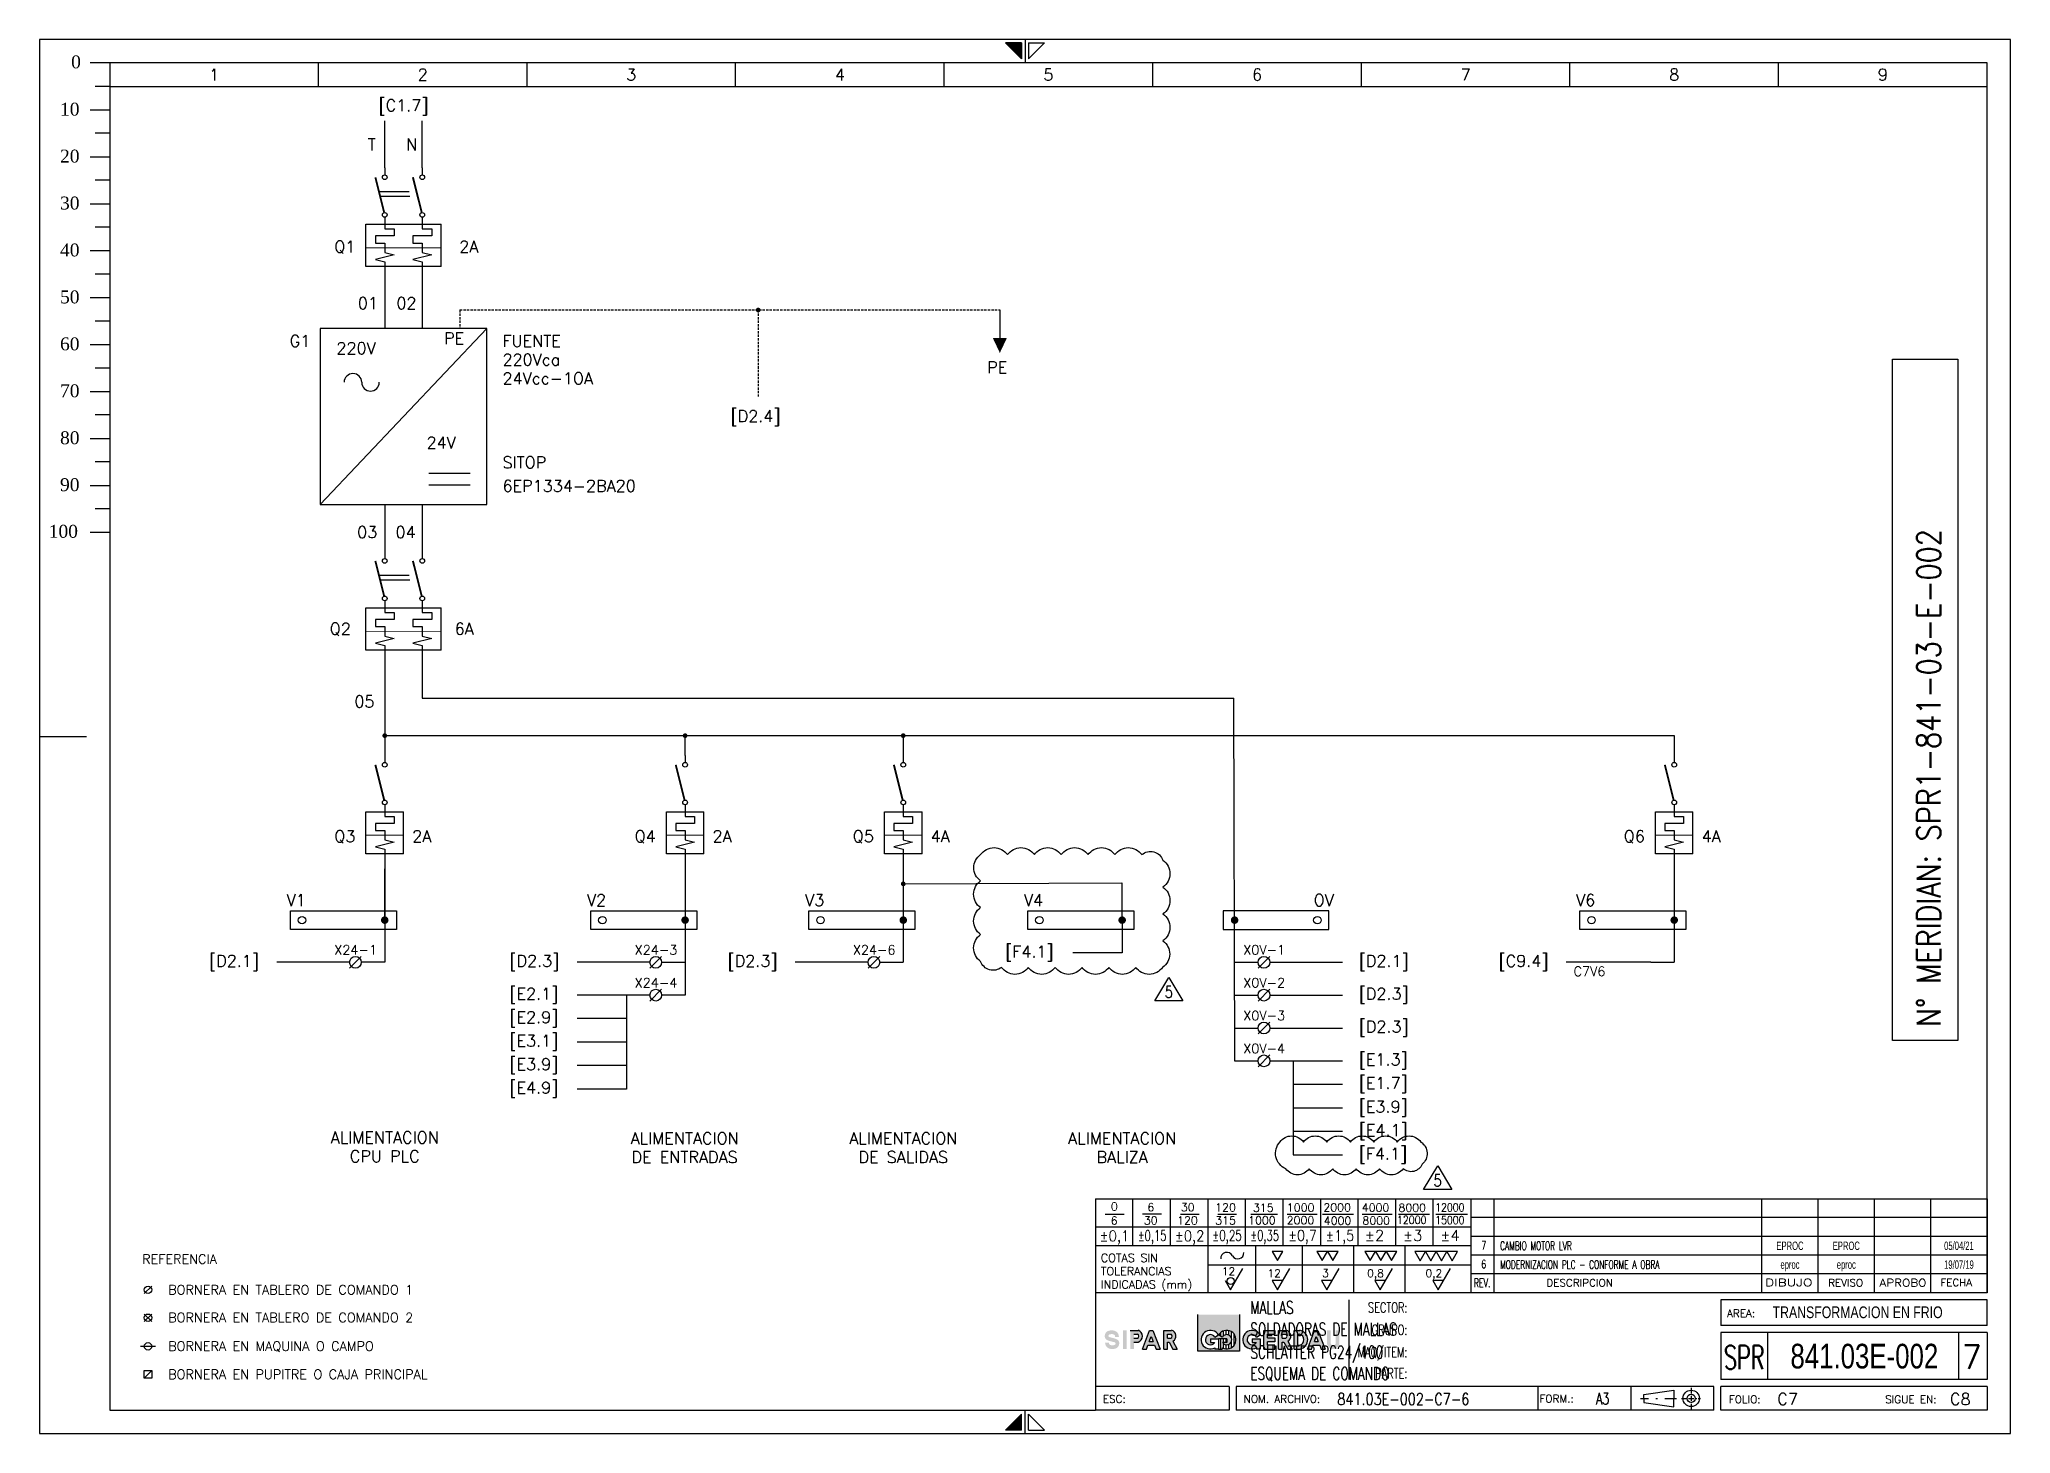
# Model space of a CAD drawing. Header units: millimetres. Extents: x 0 to 420, y 0 to 297.
import ezdxf
from ezdxf.enums import TextEntityAlignment as Align

# ---------------------------------------------------------------- set-up
doc = ezdxf.new("R2010")
doc.units = ezdxf.units.MM
doc.linetypes.add('DASHED2', pattern=[9.525, 6.35, -3.175])
doc.linetypes.add('LÍNEAS_OCULTASX2', pattern=[0.75, 0.5, -0.25])
for name, color, linetype in [('COMPONENTES', 4, 'Continuous'), ('LINE-CONEX', 3, 'Continuous'), ('MARGENES', 6, 'Continuous'), ('REC', 6, 'Continuous'), ('TEX', 150, 'Continuous'), ('TEXTO', 7, 'Continuous'), ('Textos', 150, 'Continuous'), ('TITULO', 6, 'Continuous')]:
    doc.layers.add(name, color=color, linetype=linetype)
doc.styles.add('ARIAL', font='arial.ttf', dxfattribs={"height": 2})
doc.styles.add('DUTCH801', font='dutcheb.ttf', dxfattribs={"width": 1.75, "height": 2.75})
doc.styles.add('LCOTAS', font='ROMANS')
doc.styles.add('LETRA2', font='swissk.ttf', dxfattribs={"height": 2})
doc.styles.add('LETRA25', font='romans', dxfattribs={"height": 2.5})
doc.styles.add('LETRA4', font='ROMANS', dxfattribs={"height": 4})
doc.styles.add('LETRA5', font='ROMANS', dxfattribs={"height": 5})
doc.styles.add('ROMANS', font='romans.shx', dxfattribs={"width": 0.85})
doc.styles.get("Standard").update_dxf_attribs({"font": 'arial.ttf'})
doc.styles.add('TEXTOS', font='SIMPLEX.shx', dxfattribs={"width": 0.8, "height": 0.2})

# ---------------------------------------------------------------- blocks, each defined once
blk = doc.blocks.new('TERM_2F')
at = {"layer": 'COMPONENTES'}
for p, q in [((0, 0), (0, -1.5)), ((8, 0), (8, -1.5)), ((12, -21), (12, -12)), ((0, -21), (0, -24.18)), ((8, -21), (8, -24.18))]:
    blk.add_line(p, q, dxfattribs=at)
at = {"layer": 'COMPONENTES', "linetype": 'DASHED2'}
for p, q in [((-1.16, -5), (6.75, -5)), ((-1, -6), (7, -6))]:
    blk.add_line(p, q, dxfattribs=at)
at = {"layer": 'COMPONENTES'}
for points, const_width in [([(-0.12, -9.51), (-2, -2)], 0.4), ([(7.88, -9.51), (6, -2)], 0.4), ([(12, -17), (-4, -17)], 0.2)]:
    blk.add_lwpolyline(points, dxfattribs=dict(at, const_width=const_width))
for points in [[(12, -21), (-4, -21), (-4, -12), (12, -12)], [(0, -10.5), (0, -13), (2, -13), (2, -14.5), (-2, -14.5), (-2, -16), (0, -16), (0, -18), (2, -18.5), (-2, -19.5), (0, -20), (0, -21)], [(8, -10.5), (8, -13), (10, -13), (10, -14.5), (6, -14.5), (6, -16), (8, -16), (8, -18), (10, -18.5), (6, -19.5), (8, -20), (8, -21)]]:
    blk.add_lwpolyline(points, dxfattribs=at)
for centre in [(0, -2), (8, -2), (0, -10), (8, -10)]:
    blk.add_circle(centre, 0.5, dxfattribs=at)
blk = doc.blocks.new('A3')
at = {"layer": 'TEX'}
h = blk.add_hatch(color=256, dxfattribs=at)
h.paths.add_polyline_path([(255.67, 25.35), (246.84, 25.35), (246.84, 17.57), (255.67, 17.57)])
h.paths.add_polyline_path([(252.04, 18.24), (252.04, 18.01), (251.24, 18.01), (250.44, 18.01), (250.44, 18.24, -2.348205), (251.24, 21, -2.348205)], flags=16)
h.paths.add_polyline_path([(252.08, 19.4), (252.97, 19.4), (252.97, 20.2), (251.24, 20.2), (249.52, 20.2), (249.52, 19.4), (250.41, 19.4, -3.501885), (250.45, 20.54), (251.24, 21), (252.04, 20.54, -3.501885)], flags=0)
h = blk.add_hatch(color=256, dxfattribs=at)
h.paths.add_polyline_path([(228.13, 21.15), (228.25, 21.17), (228.36, 21.18), (228.49, 21.19), (228.63, 21.18), (228.75, 21.17), (228.86, 21.14), (228.97, 21.08), (229.08, 21), (229.15, 20.89), (229.18, 20.81), (229.2, 20.7), (229.21, 20.6), (230.01, 20.6), (230, 20.66), (230, 20.7), (229.99, 20.75), (229.99, 20.8), (229.98, 20.84), (229.98, 20.88), (229.97, 20.92), (229.96, 20.96), (229.95, 21), (229.94, 21.04), (229.93, 21.08), (229.91, 21.12), (229.9, 21.17), (229.88, 21.21), (229.86, 21.25), (229.83, 21.29), (229.81, 21.34), (229.78, 21.38), (229.75, 21.43), (229.71, 21.47), (229.68, 21.51), (229.64, 21.55), (229.6, 21.59), (229.56, 21.63), (229.52, 21.66), (229.47, 21.7), (229.43, 21.73), (229.38, 21.76), (229.34, 21.79), (229.29, 21.81), (229.25, 21.83), (229.21, 21.85), (229.16, 21.87), (229.12, 21.89), (229.08, 21.9), (229.03, 21.92), (228.99, 21.93), (228.95, 21.94), (228.91, 21.95), (228.87, 21.95), (228.83, 21.96), (228.78, 21.97), (228.74, 21.97), (228.7, 21.97), (228.66, 21.98), (228.62, 21.98), (228.58, 21.98), (228.54, 21.98), (228.5, 21.98), (228.46, 21.98), (228.42, 21.98), (228.38, 21.98), (228.34, 21.98), (228.3, 21.98), (228.25, 21.97), (228.21, 21.97), (228.16, 21.97), (228.11, 21.96), (228.06, 21.95), (228.01, 21.94), (227.95, 21.93), (227.9, 21.92), (227.84, 21.9), (227.78, 21.88), (227.72, 21.86), (227.66, 21.83), (227.6, 21.8), (227.54, 21.77), (227.48, 21.73), (227.42, 21.69), (227.37, 21.65), (227.32, 21.6), (227.27, 21.55), (227.23, 21.5), (227.19, 21.44), (227.15, 21.38), (227.12, 21.31), (227.1, 21.25), (227.07, 21.18), (227.05, 21.12), (227.03, 21.05), (227.02, 20.98), (227.01, 20.92), (227, 20.85), (227, 20.79), (227, 20.72), (227, 20.66), (227.01, 20.6), (227.02, 20.54), (227.04, 20.49), (227.05, 20.44), (227.08, 20.39), (227.1, 20.34), (227.13, 20.29), (227.16, 20.24), (227.19, 20.2), (227.23, 20.16), (227.26, 20.11), (227.3, 20.07), (227.34, 20.04), (227.38, 20), (227.39, 19.99), (227.54, 19.91), (227.8, 19.79), (228.09, 19.7), (228.41, 19.62), (228.72, 19.54), (228.99, 19.49), (229.14, 19.43), (229.29, 19.29), (229.28, 19.1), (229.2, 18.94), (229.03, 18.86), (228.78, 18.82), (228.55, 18.81), (228.34, 18.82), (228.19, 18.86), (228.04, 18.96), (227.92, 19.1), (227.89, 19.21), (227.87, 19.4), (227.07, 19.4), (227.07, 19.34), (227.08, 19.3), (227.08, 19.25), (227.09, 19.2), (227.09, 19.16), (227.1, 19.12), (227.11, 19.08), (227.12, 19.04), (227.13, 19), (227.14, 18.96), (227.15, 18.92), (227.16, 18.88), (227.18, 18.83), (227.2, 18.79), (227.22, 18.75), (227.24, 18.71), (227.27, 18.66), (227.3, 18.62), (227.33, 18.57), (227.36, 18.53), (227.4, 18.49), (227.44, 18.45), (227.48, 18.41), (227.52, 18.37), (227.56, 18.34), (227.6, 18.3), (227.65, 18.27), (227.69, 18.24), (227.74, 18.21), (227.78, 18.19), (227.83, 18.17), (227.87, 18.15), (227.91, 18.13), (227.96, 18.11), (228, 18.1), (228.04, 18.08), (228.08, 18.07), (228.13, 18.06), (228.17, 18.05), (228.21, 18.05), (228.25, 18.04), (228.29, 18.03), (228.33, 18.03), (228.37, 18.03), (228.41, 18.02), (228.45, 18.02), (228.49, 18.02), (228.53, 18.02), (228.57, 18.02), (228.61, 18.02), (228.65, 18.02), (228.7, 18.02), (228.74, 18.02), (228.78, 18.02), (228.82, 18.03), (228.87, 18.03), (228.92, 18.03), (228.97, 18.04), (229.02, 18.05), (229.07, 18.06), (229.12, 18.07), (229.18, 18.08), (229.24, 18.1), (229.29, 18.12), (229.35, 18.14), (229.42, 18.17), (229.48, 18.2), (229.54, 18.23), (229.59, 18.27), (229.65, 18.31), (229.71, 18.35), (229.76, 18.4), (229.8, 18.45), (229.85, 18.5), (229.89, 18.56), (229.92, 18.62), (229.95, 18.69), (229.98, 18.75), (230, 18.82), (230.03, 18.88), (230.04, 18.95), (230.06, 19.02), (230.07, 19.08), (230.07, 19.15), (230.08, 19.21), (230.08, 19.28), (230.07, 19.34), (230.07, 19.4), (230.05, 19.46), (230.04, 19.51), (230.02, 19.56), (230, 19.61), (229.97, 19.66), (229.95, 19.71), (229.92, 19.76), (229.88, 19.8), (229.85, 19.84), (229.81, 19.89), (229.77, 19.93), (229.73, 19.96), (229.69, 20), (229.68, 20.01), (229.64, 20.03), (229.58, 20.06), (229.53, 20.09), (229.48, 20.11), (229.43, 20.14), (229.38, 20.16), (229.34, 20.18), (229.29, 20.19), (229.25, 20.21), (229.21, 20.23), (229.17, 20.24), (229.13, 20.25), (229.09, 20.27), (229.05, 20.28), (229.02, 20.29), (228.98, 20.3), (228.94, 20.31), (228.9, 20.32), (228.86, 20.33), (228.82, 20.34), (228.79, 20.35), (228.69, 20.37), (228.62, 20.39), (228.55, 20.41), (228.51, 20.42), (228.47, 20.43), (228.44, 20.44), (228.4, 20.45), (228.36, 20.46), (228.33, 20.46), (228.29, 20.47), (228.26, 20.48), (228.18, 20.5), (228.09, 20.52), (227.98, 20.56), (227.87, 20.62), (227.79, 20.71), (227.79, 20.83), (227.82, 20.96), (227.89, 21.06), (228, 21.12)])
h.paths.add_polyline_path([(230.87, 18.01), (231.67, 18.01), (231.67, 21.99), (230.87, 21.99)])
h.paths.add_polyline_path([(232.42, 18.01), (233.22, 18.01), (233.22, 19.5), (234.14, 19.5, 0.708852), (234.14, 21.99), (232.42, 21.99)])
h.paths.add_polyline_path([(233.22, 20.3), (233.22, 21.2), (233.97, 21.2, -0.566556), (233.97, 20.3)], flags=16)
h.paths.add_polyline_path([(236.19, 18.83), (237.62, 18.83), (237.94, 18.01), (238.8, 18.01), (237.24, 21.99), (236.52, 21.99), (235.03, 18.01), (235.88, 18.01)])
h.paths.add_polyline_path([(236.49, 19.63), (236.89, 20.7), (237.31, 19.63)], flags=16)
h.paths.add_polyline_path([(240.35, 19.5), (240.71, 19.5), (241.52, 18.01), (242.43, 18.01), (241.52, 19.67, 0.672291), (241.2, 21.99), (239.55, 21.99), (239.55, 18.01), (240.35, 18.01)])
h.paths.add_polyline_path([(240.35, 20.3), (240.35, 21.2), (241.15, 21.2, -0.508421), (241.1, 20.3)], flags=16)
h = blk.add_hatch(dxfattribs=at)
h.set_pattern_fill('ANSI31', color=256, scale=0.179464, angle=45, style=0)
h.set_pattern_definition([(90, (130.9459, 1.37434), (-0.5697977, 1e-16), [])])
h.paths.add_polyline_path([(251.24, 21), (252.04, 20.54, -3.501885), (252.08, 19.4), (252.97, 19.4), (252.97, 20.2), (251.24, 20.2), (251.24, 18.01), (252.04, 18.01), (252.04, 18.24, 2.348205)])
h = blk.add_hatch(color=256, dxfattribs=at)
h.paths.add_polyline_path([(259.33, 18.24), (259.33, 18.01), (260.13, 18.01), (260.13, 20.2), (258.4, 20.2), (258.4, 19.4), (259.29, 19.4, -3.501885), (259.33, 20.54), (260.13, 21, 2.348205)])
h.paths.add_polyline_path([(263.26, 21.99), (260.87, 21.99), (260.87, 18.01), (263.26, 18.01), (263.26, 18.8), (261.66, 18.8), (261.66, 19.56), (263.26, 19.56), (263.26, 20.36), (261.66, 20.36), (261.66, 21.2), (263.26, 21.2)])
h.paths.add_polyline_path([(265.68, 21.99), (264.02, 21.99), (264.02, 18.01), (264.82, 18.01), (264.82, 19.5), (265.18, 19.5), (265.99, 18.01), (266.9, 18.01), (266, 19.67, 0.672291)])
h.paths.add_polyline_path([(264.82, 21.2), (265.63, 21.2, -0.508421), (265.58, 20.3), (264.82, 20.3)], flags=16)
h.paths.add_polyline_path([(268.57, 21.99), (267.33, 21.99), (267.33, 18.01), (268.59, 18.01, 0.825148)])
h.paths.add_polyline_path([(268.12, 21.2), (268.49, 21.2, -0.780464), (268.5, 18.8), (268.12, 18.8)], flags=16)
h.paths.add_polyline_path([(272.41, 21.97), (271.69, 21.99), (270.19, 18.01), (271.04, 18.01), (271.35, 18.83), (272.79, 18.83), (273.11, 18.01), (273.97, 18.01)])
h.paths.add_polyline_path([(272.05, 20.7), (272.47, 19.63), (271.65, 19.63)], flags=16)
h.paths.add_polyline_path([(275.15, 21.99), (274.35, 21.99), (274.35, 19.12, 0.841466), (277, 19.12), (277, 21.99), (276.2, 21.99), (276.2, 19.2, -0.760831), (275.15, 19.2)])
at = {"layer": 'MARGENES', "color": 4}
for p, q in [((420, 297), (0, 297)), ((0, 297), (0, 0)), ((209.23, 296.25), (205.83, 296.25)), ((209.23, 292.85), (205.83, 296.25)), ((209.23, 296.25), (209.23, 292.85)), ((210, 297), (210, 292)), ((210.77, 292.85), (214.17, 296.25)), ((210.77, 296.25), (214.17, 296.25)), ((210.77, 296.25), (210.77, 292.85)), ((420, 0), (420, 297)), ((0, 148.5), (10.02, 148.5)), ((210, 0), (210, 5)), ((0, 0), (420, 0)), ((209.23, 4.15), (205.83, 0.75)), ((209.23, 0.75), (205.83, 0.75)), ((209.23, 0.75), (209.23, 4.15)), ((210.77, 4.15), (214.17, 0.75)), ((210.77, 0.75), (210.77, 4.15)), ((210.77, 0.75), (214.17, 0.75))]:
    blk.add_line(p, q, dxfattribs=at)
at = {"layer": 'MARGENES'}
for p, q in [((415, 292), (15, 292)), ((15, 292), (15, 5)), ((415, 30), (415, 292)), ((415, 50), (415, 30)), ((415, 23), (415, 28.5)), ((415, 21.5), (415, 11.5)), ((415, 10), (415, 5)), ((15, 5), (225, 5)), ((253.5, 5), (225, 5)), ((356.78, 5), (255, 5)), ((415, 5), (358.28, 5))]:
    blk.add_line(p, q, dxfattribs=at)
at = {"layer": 'MARGENES', "color": 1}
for p, q in [((59.44, 287), (59.44, 292)), ((103.89, 287), (103.89, 292)), ((148.33, 287), (148.33, 292)), ((192.78, 287), (192.78, 292)), ((237.22, 287), (237.22, 292)), ((281.67, 287), (281.67, 292)), ((326.11, 287), (326.11, 292)), ((370.56, 287), (370.56, 292)), ((15, 287), (415, 287)), ((227.1, 46.76), (231.1, 46.76)), ((233, 40), (233, 50)), ((235.06, 46.82), (239.06, 46.82)), ((241, 40), (241, 50)), ((243.1, 46.76), (247.1, 46.76)), ((249, 30), (249, 50)), ((251.1, 46.76), (255.1, 46.76)), ((257, 40), (257, 50)), ((258.14, 46.76), (263.81, 46.76)), ((265, 40), (265, 50)), ((265.88, 46.76), (272.28, 46.76)), ((273, 40), (273, 50)), ((273.41, 46.76), (280, 46.76)), ((281, 40), (281, 50)), ((281.87, 46.76), (288.24, 46.76)), ((289, 40), (289, 50)), ((289.57, 46.76), (296.2, 46.76)), ((297, 40), (297, 50)), ((297.52, 46.76), (304.29, 46.76)), ((310, 30), (310, 50)), ((367, 30), (367, 50)), ((379, 30), (379, 50)), ((391, 30), (391, 50)), ((403, 30), (403, 50)), ((305, 44), (225, 44)), ((415, 46), (305, 46)), ((415, 42), (305, 42)), ((259.09, 40), (259.09, 30)), ((269.09, 40), (269.09, 30)), ((280.02, 40), (280.02, 30)), ((290.95, 40), (290.95, 30)), ((415, 38), (305, 38)), ((305, 35.88), (249, 35.88)), ((253.8, 30.65), (256.41, 35.15)), ((263.8, 30.65), (266.41, 35.15)), ((274.32, 30.65), (276.92, 35.15)), ((285.67, 30.65), (288.27, 35.15)), ((298.06, 30.65), (300.66, 35.15)), ((415, 34), (305, 34)), ((252.67, 32.62), (253.8, 30.65)), ((262.67, 32.62), (263.8, 30.65)), ((264.94, 32.62), (262.67, 32.62)), ((273.19, 32.62), (274.32, 30.65)), ((275.46, 32.62), (273.19, 32.62)), ((284.53, 32.62), (285.67, 30.65)), ((286.81, 32.62), (284.53, 32.62)), ((296.92, 32.62), (298.06, 30.65)), ((299.2, 32.62), (296.92, 32.62)), ((351.94, 9.77), (351.94, 8.55)), ((341.17, 7.49), (342.83, 7.49)), ((344.43, 7.49), (344.79, 7.49)), ((346.34, 7.49), (348.79, 7.49)), ((349.91, 7.49), (350.08, 7.49)), ((349.99, 7.49), (350.86, 7.49)), ((351.35, 7.49), (352.48, 7.49)), ((351.94, 8.39), (351.94, 8.23)), ((351.94, 8.02), (351.94, 6.94)), ((351.94, 6.7), (351.94, 6.45)), ((351.94, 6.26), (351.94, 5.18)), ((353.02, 7.49), (353.16, 7.49)), ((353.42, 7.49), (353.96, 7.49))]:
    blk.add_line(p, q, dxfattribs=at)
at = {"layer": 'MARGENES', "color": 7}
for p, q in [((225, 50), (415, 50)), ((305, 50), (305, 30)), ((305, 40), (225, 40)), ((415, 30), (225, 30)), ((279, 28.5), (279, 11.5)), ((415, 28.5), (358.28, 28.5)), ((358.28, 28.5), (358.28, 23)), ((415, 23), (358.28, 23)), ((415, 21.5), (358.28, 21.5)), ((358.28, 21.5), (358.28, 11.5)), ((368.28, 11.5), (368.28, 21.5)), ((409, 11.5), (409, 21.5)), ((253.5, 10), (225, 10)), ((253.5, 10), (253.5, 5)), ((356.78, 10), (255, 10)), ((255, 10), (255, 5)), ((319.3, 10), (319.3, 5)), ((339.1, 10), (339.1, 5)), ((356.78, 5), (356.78, 10)), ((415, 11.5), (358.28, 11.5)), ((415, 10), (358.28, 10)), ((358.28, 5), (358.28, 10))]:
    blk.add_line(p, q, dxfattribs=at)
at = {"layer": 'MARGENES', "color": 1}
for points in [[(262.67, 38.81), (263.8, 36.84), (264.94, 38.81)], [(272.17, 38.81), (273.3, 36.84), (274.44, 38.81)], [(274.44, 38.81), (275.58, 36.84), (276.72, 38.81)], [(282.43, 38.82), (283.57, 36.85), (284.71, 38.82)], [(284.71, 38.82), (285.84, 36.85), (286.98, 38.82)], [(286.98, 38.82), (288.12, 36.85), (289.26, 38.82)], [(293.04, 38.76), (294.18, 36.79), (295.32, 38.76)], [(295.32, 38.76), (296.45, 36.79), (297.59, 38.76)], [(297.59, 38.76), (298.73, 36.79), (299.87, 38.76)], [(299.87, 38.76), (301, 36.79), (302.14, 38.76)]]:
    blk.add_lwpolyline(points, close=True, dxfattribs=at)
blk.add_circle((253.82, 32.5), 0.742, dxfattribs=at)
for centre, start, end in [((253.01, 37.3), 25.3098, 184.5991), ((255.32, 38.52), 210.3269, 2.285)]:
    blk.add_arc(centre, 1.31, start, end, dxfattribs=at)
at = {"layer": 'MARGENES', "color": 4}
for points in [[(209.23, 296.25), (209.23, 292.85), (205.83, 296.25)], [(209.23, 0.75), (209.23, 4.15), (205.83, 0.75)]]:
    blk.add_solid(points, dxfattribs=at)
at = {"layer": 'REC', "color": 1}
for p, q in [((15, 292), (10.8, 292)), ((15, 287), (11.9, 287)), ((10.8, 282), (15, 282)), ((15, 277), (11.9, 277)), ((10.8, 272), (15, 272)), ((15, 267), (11.9, 267)), ((10.8, 262), (15, 262)), ((15, 257), (11.9, 257)), ((10.8, 252), (15, 252)), ((15, 247), (11.9, 247)), ((10.8, 242), (15, 242)), ((15, 237), (11.9, 237)), ((10.8, 232), (15, 232)), ((15, 227), (11.9, 227)), ((10.8, 222), (15, 222)), ((15, 217), (11.9, 217)), ((10.8, 212), (15, 212)), ((15, 207), (11.9, 207)), ((10.8, 202), (15, 202)), ((15, 197), (11.9, 197)), ((10.8, 192), (15, 192))]:
    blk.add_line(p, q, dxfattribs=at)
at = {"layer": 'REC'}
blk.add_line((225, 50), (225, 5), dxfattribs=at)
at = {"layer": 'TEX'}
for p, q in [((246.84, 17.57), (246.84, 25.35)), ((255.67, 25.35), (255.67, 17.57)), ((232.42, 21.99), (234.14, 21.99)), ((233.22, 21.2), (233.97, 21.2)), ((235.03, 18.01), (236.52, 21.99)), ((236.52, 21.99), (237.24, 21.99)), ((237.24, 21.99), (238.8, 18.01)), ((239.55, 18.01), (239.55, 21.99)), ((239.55, 21.99), (241.2, 21.99)), ((240.35, 20.3), (240.35, 21.2)), ((240.35, 21.2), (241.15, 21.2)), ((260.87, 18.01), (260.87, 21.99)), ((260.87, 21.99), (263.26, 21.99)), ((261.66, 20.36), (261.66, 21.2)), ((261.66, 21.2), (263.26, 21.2)), ((263.26, 21.99), (263.26, 21.2)), ((264.02, 18.01), (264.02, 21.99)), ((264.02, 21.99), (265.68, 21.99)), ((264.82, 20.3), (264.82, 21.2)), ((264.82, 21.2), (265.63, 21.2)), ((267.33, 18.01), (267.33, 21.99)), ((267.33, 21.99), (268.57, 21.99)), ((268.12, 18.8), (268.12, 21.2)), ((268.12, 21.2), (268.49, 21.2)), ((270.19, 18.01), (271.69, 21.99)), ((271.69, 21.99), (272.41, 21.97)), ((272.41, 21.97), (273.97, 18.01)), ((233.22, 20.3), (233.97, 20.3)), ((233.22, 19.5), (234.14, 19.5)), ((235.03, 18.01), (235.88, 18.01)), ((235.88, 18.01), (236.19, 18.83)), ((236.19, 18.83), (237.62, 18.83)), ((236.49, 19.63), (236.89, 20.7)), ((236.49, 19.63), (237.31, 19.63)), ((236.89, 20.7), (237.31, 19.63)), ((237.62, 18.83), (237.94, 18.01)), ((237.94, 18.01), (238.8, 18.01)), ((239.55, 18.01), (240.35, 18.01)), ((240.35, 20.3), (241.1, 20.3)), ((240.35, 18.01), (240.35, 19.5)), ((240.35, 19.5), (240.71, 19.5)), ((240.71, 19.5), (241.52, 18.01)), ((241.52, 19.67), (242.43, 18.01)), ((241.52, 18.01), (242.43, 18.01)), ((255.67, 17.57), (246.84, 17.57)), ((249.52, 20.2), (249.52, 19.4)), ((249.52, 20.2), (251.24, 20.2)), ((249.52, 19.4), (250.41, 19.4)), ((250.44, 18.24), (250.44, 18.01)), ((251.24, 18.01), (250.44, 18.01)), ((250.45, 20.54), (251.24, 21)), ((252.04, 20.54), (251.24, 21)), ((252.97, 20.2), (251.24, 20.2)), ((251.24, 20.2), (251.24, 18.01)), ((251.24, 20.2), (251.24, 18.01)), ((251.24, 18.01), (252.04, 18.01)), ((252.04, 18.24), (252.04, 18.01)), ((252.97, 19.4), (252.08, 19.4)), ((252.97, 20.2), (252.97, 19.4)), ((258.4, 20.2), (260.13, 20.2)), ((258.4, 20.2), (258.4, 19.4)), ((258.4, 19.4), (259.29, 19.4)), ((259.33, 20.54), (260.13, 21)), ((259.33, 18.24), (259.33, 18.01)), ((260.13, 18.01), (259.33, 18.01)), ((260.13, 20.2), (260.13, 18.01)), ((260.87, 18.01), (263.26, 18.01)), ((261.66, 20.36), (263.26, 20.36)), ((261.66, 18.8), (261.66, 19.56)), ((263.26, 19.56), (261.66, 19.56)), ((263.26, 18.8), (261.66, 18.8)), ((263.26, 20.36), (263.26, 19.56)), ((263.26, 18.01), (263.26, 18.8)), ((264.02, 18.01), (264.82, 18.01)), ((264.82, 20.3), (265.58, 20.3)), ((264.82, 18.01), (264.82, 19.5)), ((264.82, 19.5), (265.18, 19.5)), ((265.18, 19.5), (265.99, 18.01)), ((265.99, 18.01), (266.9, 18.01)), ((266, 19.67), (266.9, 18.01)), ((267.33, 18.01), (268.59, 18.01)), ((268.12, 18.8), (268.5, 18.8)), ((270.19, 18.01), (271.04, 18.01)), ((271.04, 18.01), (271.35, 18.83)), ((271.35, 18.83), (272.79, 18.83)), ((271.65, 19.63), (272.05, 20.7)), ((271.65, 19.63), (272.47, 19.63)), ((272.05, 20.7), (272.47, 19.63)), ((272.79, 18.83), (273.11, 18.01)), ((273.11, 18.01), (273.97, 18.01))]:
    blk.add_line(p, q, dxfattribs=at)
for centre, radius, start, end in [((233.7, 20.75), 0.524, 300.9321, 59.0679), ((233.7, 20.75), 1.32, 289.338, 70.662), ((240.8, 20.77), 0.558, 302.7945, 50.5935), ((240.89, 20.77), 1.27, 300.0461, 75.6964), ((249.52, 20), 1.99, 30, 297.7317), ((249.52, 20), 1.08, 30, 326.251), ((252.97, 20), 1.99, 242.2683, 150), ((252.97, 20), 1.08, 213.749, 150), ((258.4, 20), 1.99, 30, 297.7317), ((258.4, 20), 1.08, 30, 326.251), ((265.27, 20.77), 0.558, 302.7945, 50.5935), ((265.36, 20.77), 1.27, 300.0461, 75.6964), ((268.2, 20), 1.23, 284.4183, 76.3013), ((268.2, 20), 2.03, 281.2242, 79.3349)]:
    blk.add_arc(centre, radius, start, end, dxfattribs=at)
at = {"layer": 'Textos'}
for p, q in [((341.85, 8.34), (348.22, 9.24)), ((348.22, 9.24), (348.22, 7.49)), ((341.85, 7.49), (341.85, 8.34)), ((341.85, 7.49), (341.85, 6.63)), ((341.85, 6.63), (348.22, 5.73)), ((348.22, 5.73), (348.22, 7.49))]:
    blk.add_line(p, q, dxfattribs=at)
for radius in [1.75, 0.877]:
    blk.add_circle((351.94, 7.49), radius, dxfattribs=at)
at = {"layer": 'MARGENES', "color": 1, "style": 'LCOTAS'}
for s, height, p in [('0', 1.71, (228.3, 47.52)), ('6', 1.71, (228.26, 44.52)), ('30', 1.71, (235.33, 44.55)), ('6', 1.71, (236.08, 47.38)), ('120', 1.71, (242.42, 44.55)), ('30', 1.71, (243.21, 47.37)), ('315', 1.71, (250.53, 44.55)), ('120', 1.71, (250.53, 47.32)), ('1000', 1.71, (257.54, 44.57)), ('315', 1.71, (258.57, 47.26)), ('2000', 1.71, (265.77, 44.58)), ('1000', 1.71, (265.8, 47.3)), ('2000', 1.71, (273.58, 47.32)), ('4000', 1.71, (273.66, 44.5)), ('4000', 1.71, (281.77, 47.28)), ('8000', 1.71, (281.9, 44.51)), ('8000', 1.71, (289.58, 47.26)), ('%%P2', 2.3, (282.4, 41.04)), ('%%P3', 2.3, (290.53, 41.04)), ('%%P4', 2.3, (298.48, 41.04)), ('COTAS SIN', 1.743, (226.15, 36.55)), ('TOLERANCIAS', 1.743, (226.15, 33.72)), ('12', 1.656, (251.94, 33.74)), ('12', 1.656, (261.7, 33.33)), ('3', 1.66, (273.35, 33.33)), ('0,8', 1.656, (282.92, 33.33)), ('0,2', 1.656, (295.31, 33.33)), ('INDICADAS (mm)', 1.743, (226.15, 30.9))]:
    blk.add_text(s, height=height, dxfattribs=at).set_placement(p)
for s, height, width, p, p2 in [('12000', 1.71, 0.797835, (289.25, 44.67), (295.55, 44.67)), ('12000', 1.71, 0.790089, (297.4, 47.32), (303.64, 47.32)), ('15000', 1.71, 0.790089, (297.4, 44.63), (303.64, 44.63)), ('%%P0,1', 2.3, 0.865454, (225.88, 40.96), (232.23, 40.96)), ('%%P0,15', 2.3, 0.598358, (234.03, 41.03), (240.12, 41.03)), ('%%P0,2', 2.3, 0.787915, (241.91, 40.96), (248.21, 40.96)), ('%%P0,25', 2.3, 0.617458, (249.89, 41.06), (256.18, 41.06)), ('%%P0,35', 2.3, 0.603736, (257.99, 41.06), (264.14, 41.06)), ('%%P0,7', 2.3, 0.760403, (266.1, 41.06), (272.18, 41.06)), ('%%P1,5', 2.3, 0.762292, (274.03, 41.03), (280.12, 41.03))]:
    blk.add_text(s, height=height, dxfattribs=dict(at, width=width)).set_placement(p, p2, align=Align.FIT)
at = {"layer": 'REC', "color": 1, "style": 'DUTCH801'}
for s, p in [('0', (6.76, 290.84)), ('10', (4.39, 280.77)), ('20', (4.39, 270.77)), ('30', (4.39, 260.77)), ('40', (4.39, 250.77)), ('50', (4.39, 240.77)), ('60', (4.39, 230.77)), ('70', (4.39, 220.77)), ('80', (4.39, 210.77)), ('90', (4.39, 200.77)), ('100', (1.98, 190.84))]:
    blk.add_text(s, height=2.75, dxfattribs=at).set_placement(p)
at = {"layer": 'TEX', "style": 'LCOTAS'}
for s, p in [('1', (37.22, 289.5)), ('2', (81.67, 289.5)), ('3', (126.11, 289.5)), ('4', (170.56, 289.5)), ('5', (215, 289.5)), ('6', (259.44, 289.5)), ('7', (303.89, 289.5)), ('8', (348.33, 289.5)), ('9', (392.78, 289.5))]:
    blk.add_text(s, height=2.5, dxfattribs=at).set_placement(p, align=Align.MIDDLE_CENTER)
at = {"layer": 'TEX', "width": 0.6456}
for tag, p in [('DIBUJO', (373, 48)), ('REVISO', (385, 48)), ('APROBO', (397, 48)), ('FECHA', (409, 48)), ('DIBUJO', (373, 44)), ('REVISO', (385, 44)), ('APROBO', (397, 44)), ('FECHA', (409, 44)), ('DIBUJO', (373, 40)), ('REVISO', (385, 40)), ('APROBO', (397, 40)), ('FECHA', (409, 40)), ('DIBUJO', (373, 36)), ('REVISO', (385, 36)), ('APROBO', (397, 36)), ('FECHA', (409, 36))]:
    blk.add_attdef(tag, text='', height=1.8, dxfattribs=at).set_placement(p, align=Align.MIDDLE_CENTER)
at = {"layer": 'Textos', "style": 'LCOTAS'}
for s, height, width, p, p2 in [('REV.', 1.8, 0.645643, (305.64, 31.2), (309.18, 31.2)), ('DIBUJO', 1.6, 1.231263, (367.73, 31.37), (377.77, 31.37)), ('APROBO', 1.6, 1.075207, (392.08, 31.33), (402.07, 31.33))]:
    blk.add_text(s, height=height, dxfattribs=dict(at, width=width)).set_placement(p, p2, align=Align.FIT)
for s, height, p in [('DESCRIPCION', 1.62, (321.1, 31.3)), ('REVISO', 1.6, (381.15, 31.32)), ('FECHA', 1.6, (405.07, 31.37)), ('AREA:', 1.627, (359.58, 24.81)), ('ESC:', 1.627, (226.58, 6.56)), ('NOM. ARCHIVO:', 1.6271, (256.58, 6.56)), ('FORM.:', 1.627, (319.62, 6.62)), ('FOLIO:', 1.627, (359.97, 6.47)), ('SIGUE EN:', 1.627, (393.27, 6.47))]:
    blk.add_text(s, height=height, dxfattribs=at).set_placement(p)
at = {"layer": 'Textos', "style": 'LCOTAS', "width": 0.7}
for s, p in [('SECTOR:', (291.49, 25.76)), ('GRUPO:', (291.49, 21.03)), ('MAQ/ITEM:', (291.49, 16.26)), ('PARTE:', (291.49, 11.74))]:
    blk.add_text(s, height=2.169, dxfattribs=at).set_placement(p, align=Align.RIGHT)
at = {"layer": 'Textos', "style": 'LCOTAS', "width": 0.645643}
for p in [(307.74, 48.1), (307.74, 44.1), (307.74, 40.1), (307.74, 36.1)]:
    blk.add_attdef('REV', text='', height=1.8, dxfattribs=at).set_placement(p, align=Align.MIDDLE)
at = {"layer": 'Textos'}
for tag, p, height, style, width in [('TEXTO_DE_REVISION', (311.23, 47.1), 1.8, 'LCOTAS', 0.645643), ('TEXTO_DE_REVISION', (311.23, 43.1), 1.8, 'LCOTAS', 0.645643), ('TEXTO_DE_REVISION', (311.23, 39.1), 1.8, 'LCOTAS', 0.645643), ('TEXTO_DE_REVISION', (311.23, 35.1), 1.8, 'LCOTAS', 0.645643), ('ARCHIVO', (276.56, 6.1), 2.5, 'LETRA25', 0.8)]:
    blk.add_attdef(tag, p, '', height=height, dxfattribs=dict(at, style=style, width=width))
for tag, style, width, p in [('AREA', 'ARIAL', 0.75, (387.41, 25.84)), ('A', 'LETRA25', 0.7, (333.06, 7.45))]:
    blk.add_attdef(tag, text='', height=2.5, dxfattribs=dict(at, style=style, width=width)).set_placement(p, align=Align.MIDDLE_CENTER)
at = {"layer": 'Textos', "style": 'LETRA25'}
for tag, p in [('ESC', (232.65, 6.1)), ('FOLIO', (370.29, 6.1)), ('SIGUE EN', (407.08, 6.1))]:
    blk.add_attdef(tag, p, '', height=2.5, dxfattribs=at)
at = {"layer": 'TITULO', "color": 150, "style": 'LETRA4', "width": 0.7}
for tag, p in [('SECTOR', (292.49, 25.49)), ('GRUPO', (292.49, 20.87)), ('MAQ/ITEM', (292.49, 15.96)), ('PARTE', (292.49, 11.44))]:
    blk.add_attdef(tag, p, '', height=2.5, dxfattribs=at)
at = {"layer": 'TITULO', "style": 'LETRA5', "width": 0.65}
blk.add_attdef('COD', text='', height=5, dxfattribs=at).set_placement((363.24, 16.25), align=Align.MIDDLE)
at = {"layer": 'TITULO', "color": 6, "style": 'LETRA2', "width": 0.75}
blk.add_attdef('NUMERO', text='', height=5.25, dxfattribs=at).set_placement((388.84, 16.5), align=Align.MIDDLE_CENTER)
at = {"layer": 'TITULO', "style": 'LETRA5'}
blk.add_attdef('REV', text='', height=5, dxfattribs=at).set_placement((411.77, 16.3), align=Align.MIDDLE)

msp = doc.modelspace()

# ---------------------------------------------------------------- linework, layer by layer
for points in [[(200.54, 123.33, -0.520567), (206.27, 123.33, -0.520567), (211.99, 123.33, -0.520567), (217.71, 123.33, -0.520567), (223.43, 123.33, -0.520567), (229.15, 123.33, -0.520567), (234.87, 123.33, -0.520567), (239.4, 122.13, -0.520567), (239.4, 116.41, -0.520567), (239.4, 110.69, -0.520567), (239.4, 104.97, -0.520567), (239.32, 99.32, -0.520567), (233.6, 99.32, -0.520567), (227.88, 99.32, -0.520567), (222.15, 99.32, -0.520567), (216.43, 99.32, -0.520567), (210.71, 99.32, -0.520567), (204.99, 99.32, -0.520567), (200.54, 100.6, -0.520567), (200.54, 106.32, -0.520567), (200.54, 112.04, -0.520567), (200.54, 117.76, -0.520567)], [(264.33, 62.11, -0.520567), (269.33, 62.11, -0.520567), (274.33, 62.11, -0.520567), (279.33, 62.11, -0.520567), (284.33, 62.11, -0.520567), (289.33, 62.11, -0.520567), (294.33, 62.11, -0.520567), (294.6, 57.39, -0.520567), (290.56, 56.43, -0.520567), (285.56, 56.43, -0.520567), (280.56, 56.43, -0.520567), (275.56, 56.43, -0.520567), (270.56, 56.43, -0.520567), (265.56, 56.43, -0.520567)]]:
    msp.add_lwpolyline(points, format="xyb", close=True)
at = {"linetype": 'Continuous'}
for points in [[(240.63, 97.18), (243.63, 92.18), (237.63, 92.18), (240.63, 97.18)], [(297.93, 57.01), (300.93, 52.01), (294.93, 52.01), (297.93, 57.01)]]:
    msp.add_lwpolyline(points, dxfattribs=at)
at = {"layer": 'COMPONENTES'}
for p, q in [((95.3, 235.45), (59.85, 197.9)), ((82.99, 204.62), (91.81, 204.62)), ((82.99, 202.12), (91.81, 202.12)), ((73.58, 144.47), (73.58, 142.97)), ((137.58, 144.47), (137.58, 142.97)), ((184.06, 144.47), (184.06, 142.97)), ((348.33, 144.47), (348.33, 142.97)), ((77.58, 123.47), (77.58, 132.47)), ((141.58, 123.47), (141.58, 132.47)), ((188.06, 123.47), (188.06, 132.47)), ((352.33, 123.47), (352.33, 132.47)), ((73.58, 123.47), (73.58, 120.29)), ((137.58, 123.47), (137.58, 120.29)), ((184.06, 123.47), (184.06, 120.29)), ((348.33, 123.47), (348.33, 120.29)), ((73.58, 112.24), (73.58, 109.06)), ((22.35, 29.83), (23.94, 31.41)), ((23.94, 23.89), (22.35, 25.47)), ((22.35, 23.89), (23.94, 25.47)), ((21.56, 18.59), (24.73, 18.59)), ((22.35, 11.83), (22.35, 13.41)), ((22.35, 13.41), (23.94, 13.41)), ((22.35, 11.83), (23.94, 13.41)), ((23.94, 13.41), (23.94, 11.83)), ((23.94, 11.83), (22.35, 11.83))]:
    msp.add_line(p, q, dxfattribs=at)
at = {"layer": 'COMPONENTES', "linetype": 'Continuous'}
for p, q in [((68.58, 101.65), (66.08, 99.15)), ((132.58, 101.65), (130.08, 99.15)), ((179.06, 101.65), (176.56, 99.15)), ((262.16, 101.65), (259.66, 99.15)), ((132.58, 94.65), (130.08, 92.15)), ((262.16, 94.65), (259.66, 92.15)), ((262.16, 87.65), (259.66, 85.15)), ((262.16, 80.65), (259.66, 78.15))]:
    msp.add_line(p, q, dxfattribs=at)
at = {"layer": 'COMPONENTES'}
for points in [[(59.85, 235.45), (59.85, 197.9), (95.3, 197.9), (95.3, 235.45)], [(76.05, 111.35), (76.05, 107.4), (53.47, 107.4), (53.47, 111.35)], [(140.05, 111.35), (140.05, 107.4), (117.47, 107.4), (117.47, 111.35)], [(186.53, 111.35), (186.53, 107.4), (163.95, 107.4), (163.95, 111.35)], [(233.18, 111.35), (233.18, 107.4), (210.59, 107.4), (210.59, 111.35)], [(252.19, 111.35), (252.19, 107.4), (274.77, 107.4), (274.77, 111.35)], [(350.81, 111.35), (350.81, 107.4), (328.23, 107.4), (328.23, 111.35)]]:
    msp.add_lwpolyline(points, close=True, dxfattribs=at)
for points, const_width in [([(73.46, 134.95), (71.58, 142.47)], 0.4), ([(137.46, 134.95), (135.58, 142.47)], 0.4), ([(183.94, 134.95), (182.06, 142.47)], 0.4), ([(348.21, 134.95), (346.33, 142.47)], 0.4), ([(77.58, 127.47), (69.58, 127.47)], 0.2), ([(141.58, 127.47), (133.58, 127.47)], 0.2), ([(188.06, 127.47), (180.06, 127.47)], 0.2), ([(352.33, 127.47), (344.33, 127.47)], 0.2)]:
    msp.add_lwpolyline(points, dxfattribs=dict(at, const_width=const_width))
for points in [[(77.58, 123.47), (69.58, 123.47), (69.58, 132.47), (77.58, 132.47)], [(73.58, 133.97), (73.58, 131.47), (75.58, 131.47), (75.58, 129.97), (71.58, 129.97), (71.58, 128.47), (73.58, 128.47), (73.58, 126.47), (75.58, 125.97), (71.58, 124.97), (73.58, 124.47), (73.58, 123.47)], [(141.58, 123.47), (133.58, 123.47), (133.58, 132.47), (141.58, 132.47)], [(137.58, 133.97), (137.58, 131.47), (139.58, 131.47), (139.58, 129.97), (135.58, 129.97), (135.58, 128.47), (137.58, 128.47), (137.58, 126.47), (139.58, 125.97), (135.58, 124.97), (137.58, 124.47), (137.58, 123.47)], [(188.06, 123.47), (180.06, 123.47), (180.06, 132.47), (188.06, 132.47)], [(184.06, 133.97), (184.06, 131.47), (186.06, 131.47), (186.06, 129.97), (182.06, 129.97), (182.06, 128.47), (184.06, 128.47), (184.06, 126.47), (186.06, 125.97), (182.06, 124.97), (184.06, 124.47), (184.06, 123.47)], [(352.33, 123.47), (344.33, 123.47), (344.33, 132.47), (352.33, 132.47)], [(348.33, 133.97), (348.33, 131.47), (350.33, 131.47), (350.33, 129.97), (346.33, 129.97), (346.33, 128.47), (348.33, 128.47), (348.33, 126.47), (350.33, 125.97), (346.33, 124.97), (348.33, 124.47), (348.33, 123.47)]]:
    msp.add_lwpolyline(points, dxfattribs=at)
at = {"layer": 'COMPONENTES', "const_width": 0.8}
for points in [[(73.18, 109.38, 1), (73.98, 109.38, 1)], [(137.18, 109.38, 1), (137.98, 109.38, 1)], [(183.66, 109.38, 1), (184.46, 109.38, 1)], [(230.3, 109.38, 1), (231.1, 109.38, 1)], [(255.06, 109.38, -1), (254.26, 109.38, -1)], [(347.93, 109.38, 1), (348.73, 109.38, 1)]]:
    msp.add_lwpolyline(points, format="xyb", close=True, dxfattribs=at)
at = {"layer": 'COMPONENTES'}
for centre, radius in [((73.58, 142.47), 0.5), ((137.58, 142.47), 0.5), ((184.06, 142.47), 0.5), ((348.33, 142.47), 0.5), ((73.58, 134.47), 0.5), ((137.58, 134.47), 0.5), ((184.06, 134.47), 0.5), ((348.33, 134.47), 0.5), ((55.95, 109.38), 0.8), ((119.95, 109.38), 0.8), ((166.43, 109.38), 0.8), ((213.07, 109.38), 0.8), ((272.3, 109.38), 0.8), ((330.7, 109.38), 0.8), ((23.14, 30.62), 0.792), ((23.14, 24.68), 0.792), ((23.14, 18.59), 0.792)]:
    msp.add_circle(centre, radius, dxfattribs=at)
at = {"layer": 'COMPONENTES', "linetype": 'Continuous'}
for centre in [(67.33, 100.4), (131.33, 100.4), (177.81, 100.4), (260.91, 100.4), (131.33, 93.4), (260.91, 93.4), (260.91, 86.4), (260.91, 79.4)]:
    msp.add_circle(centre, 1.25, dxfattribs=at)
at = {"layer": 'COMPONENTES'}
for centre, start, end in [((66.8, 223.96), 0, 180), ((70.54, 223.96), 180, 0)]:
    msp.add_arc(centre, 1.87, start, end, dxfattribs=at)
at = {"layer": 'LINE-CONEX'}
for p, q in [((73.58, 269.63), (73.58, 279.63)), ((73.58, 269.63), (73.58, 279.63)), ((81.58, 269.63), (81.58, 279.63)), ((73.58, 245.45), (73.58, 235.45)), ((81.58, 245.45), (81.58, 235.45)), ((204.64, 239.36), (204.64, 233.39)), ((73.58, 197.9), (73.58, 187.9)), ((81.58, 197.9), (81.58, 187.9)), ((73.58, 163.72), (73.58, 144.47)), ((81.58, 163.72), (81.58, 156.68)), ((81.58, 156.68), (254.51, 156.68)), ((254.69, 79.4), (254.51, 156.68)), ((73.58, 148.68), (348.33, 148.68)), ((137.58, 144.47), (137.58, 148.68)), ((184.06, 148.68), (184.06, 144.47)), ((348.33, 148.68), (348.33, 144.47)), ((73.58, 124.38), (73.58, 100.4)), ((73.58, 109.38), (73.58, 120.29)), ((137.58, 120.29), (137.58, 93.4)), ((184.06, 120.29), (184.06, 100.4)), ((348.33, 120.29), (348.33, 100.4)), ((184.06, 117.1), (230.63, 117.33)), ((230.63, 117.33), (230.7, 102.4)), ((230.7, 102.4), (220.19, 102.4)), ((61.08, 100.4), (50.57, 100.4)), ((66.08, 100.4), (61.08, 100.4)), ((73.58, 100.4), (68.58, 100.4)), ((125.08, 100.4), (114.57, 100.4)), ((130.08, 100.4), (125.08, 100.4)), ((132.58, 100.4), (137.58, 100.4)), ((171.56, 100.4), (161.05, 100.4)), ((176.56, 100.4), (171.56, 100.4)), ((179.06, 100.4), (184.06, 100.4)), ((254.66, 100.4), (259.66, 100.4)), ((262.16, 100.4), (267.16, 100.4)), ((267.16, 100.4), (277.67, 100.4)), ((335.83, 100.4), (325.33, 100.4)), ((343.33, 100.4), (335.83, 100.4)), ((343.33, 100.4), (348.33, 100.4)), ((125.08, 93.4), (114.57, 93.4)), ((125.08, 93.4), (125.08, 73.4)), ((130.08, 93.4), (125.08, 93.4)), ((137.58, 93.4), (132.58, 93.4)), ((254.66, 93.4), (259.66, 93.4)), ((262.16, 93.4), (267.16, 93.4)), ((267.16, 93.4), (277.67, 93.4)), ((125.08, 88.4), (114.57, 88.4)), ((254.66, 86.4), (259.66, 86.4)), ((262.16, 86.4), (267.16, 86.4)), ((267.16, 86.4), (277.67, 86.4)), ((125.08, 83.4), (114.57, 83.4)), ((125.08, 78.4), (114.57, 78.4)), ((254.66, 79.4), (259.66, 79.4)), ((262.16, 79.4), (267.16, 79.4)), ((267.16, 79.4), (277.67, 79.4)), ((267.16, 79.4), (267.16, 59.4)), ((125.08, 73.4), (114.57, 73.4)), ((267.16, 74.4), (277.67, 74.4)), ((267.16, 69.4), (277.67, 69.4)), ((267.16, 64.4), (277.67, 64.4)), ((267.16, 59.4), (277.67, 59.4))]:
    msp.add_line(p, q, dxfattribs=at)
at = {"layer": 'LINE-CONEX', "linetype": 'LÍNEAS_OCULTASX2'}
for p, q in [((89.58, 239.36), (204.64, 239.36)), ((89.58, 239.36), (89.58, 235.45)), ((153.16, 239.36), (153.16, 220.94))]:
    msp.add_line(p, q, dxfattribs=at)
at = {"layer": 'LINE-CONEX', "const_width": 0.5}
for points in [[(152.91, 239.36, 1), (153.41, 239.36, 1)], [(73.33, 148.68, 1), (73.83, 148.68, 1)], [(137.33, 148.68, 1), (137.83, 148.68, 1)], [(183.81, 148.68, 1), (184.31, 148.68, 1)], [(183.81, 117.1, 1), (184.31, 117.1, 1)]]:
    msp.add_lwpolyline(points, format="xyb", close=True, dxfattribs=at)
at = {"layer": 'LINE-CONEX'}
msp.add_lwpolyline([(204.64, 233.39, 3, 0, 0), (204.64, 230.22, 0, 0, 0)], format="xyseb", dxfattribs=at)
at = {"layer": 'Textos', "color": 1}
msp.add_lwpolyline([(394.84, 83.75), (394.84, 228.92), (408.76, 228.92), (408.76, 83.75)], close=True, dxfattribs=at)

# ---------------------------------------------------------------- block references
for p in [(73.58, 269.63), (73.58, 187.9)]:
    msp.add_blockref('TERM_2F', p)
at = {"layer": 'LINE-CONEX'}
ref = msp.add_blockref('A3', (0, 0), dxfattribs=at)
ref.add_attrib('AREA', 'TRANSFORMACION EN FRIO', dxfattribs={"layer": 'Textos', "height": 2.5, "style": 'ARIAL', "width": 0.75}).set_placement((387.41, 25.84), align=Align.MIDDLE_CENTER)
ref.add_attrib('COD', 'SPR', dxfattribs={"layer": 'TITULO', "height": 5, "style": 'LETRA5', "width": 0.65}).set_placement((363.24, 16.25), align=Align.MIDDLE)
ref.add_attrib('NUMERO', '841.03E-002', dxfattribs={"layer": 'TITULO', "color": 6, "height": 5.25, "style": 'LETRA2', "width": 0.75}).set_placement((388.84, 16.5), align=Align.MIDDLE_CENTER)
ref.add_attrib('REV', '7', dxfattribs={"layer": 'TITULO', "height": 5, "style": 'LETRA5'}).set_placement((411.77, 16.3), align=Align.MIDDLE)
ref.add_attrib('FOLIO', 'C7', (370.29, 6.1), dxfattribs={"layer": 'Textos', "height": 2.5, "style": 'LETRA25'})
ref.add_attrib('SIGUE EN', 'C8', (407.08, 6.1), dxfattribs={"layer": 'Textos', "height": 2.5, "style": 'LETRA25'})
ref.add_attrib('SECTOR', 'MALLAS', (258, 25.49), dxfattribs={"layer": 'TITULO', "color": 150, "height": 2.7, "style": 'LETRA4', "width": 0.7})
ref.add_attrib('GRUPO', 'SOLDADORAS DE MALLAS', (258, 20.87), dxfattribs={"layer": 'TITULO', "color": 150, "height": 2.7, "style": 'LETRA4', "width": 0.7})
ref.add_attrib('MAQ/ITEM', 'SCHLATTER PG24/100', (258, 15.96), dxfattribs={"layer": 'TITULO', "color": 150, "height": 2.7, "style": 'LETRA4', "width": 0.7})
ref.add_attrib('PARTE', 'ESQUEMA DE COMANDO', (258, 11.44), dxfattribs={"layer": 'TITULO', "color": 150, "height": 2.7, "style": 'LETRA4', "width": 0.7})
ref.add_attrib('ARCHIVO', '841.03E-002-C7-6', (276.56, 6.1), dxfattribs={"layer": 'Textos', "height": 2.5, "style": 'LETRA25', "width": 0.8})
ref.add_attrib('A', 'A3', dxfattribs={"layer": 'Textos', "height": 2.5, "style": 'LETRA25', "width": 0.7}).set_placement((333.06, 7.45), align=Align.MIDDLE_CENTER)
ref.add_attrib('REV', '6', dxfattribs={"layer": 'Textos', "height": 1.8, "style": 'LCOTAS', "width": 0.645643}).set_placement((307.74, 36.1), align=Align.MIDDLE)
ref.add_attrib('TEXTO_DE_REVISION', 'MODERNIZACION PLC - CONFORME A OBRA', (311.23, 35.1), dxfattribs={"layer": 'Textos', "height": 1.8, "style": 'LCOTAS', "width": 0.645643})
ref.add_attrib('DIBUJO', 'eproc', dxfattribs={"layer": 'TEX', "height": 1.8, "width": 0.6456}).set_placement((373, 36), align=Align.MIDDLE_CENTER)
ref.add_attrib('REVISO', 'eproc', dxfattribs={"layer": 'TEX', "height": 1.8, "width": 0.6456}).set_placement((385, 36), align=Align.MIDDLE_CENTER)
ref.add_attrib('FECHA', '19/07/19', dxfattribs={"layer": 'TEX', "height": 1.8, "width": 0.6456}).set_placement((409, 36), align=Align.MIDDLE_CENTER)
ref.add_attrib('REV', '7', dxfattribs={"layer": 'Textos', "height": 1.8, "style": 'LCOTAS', "width": 0.645643}).set_placement((307.74, 40.1), align=Align.MIDDLE)
ref.add_attrib('TEXTO_DE_REVISION', 'CAMBIO MOTOR LVR', (311.23, 39.1), dxfattribs={"layer": 'Textos', "height": 1.8, "style": 'LCOTAS', "width": 0.645643})
ref.add_attrib('DIBUJO', 'EPROC', dxfattribs={"layer": 'TEX', "height": 1.8, "width": 0.6456}).set_placement((373, 40), align=Align.MIDDLE_CENTER)
ref.add_attrib('REVISO', 'EPROC', dxfattribs={"layer": 'TEX', "height": 1.8, "width": 0.6456}).set_placement((385, 40), align=Align.MIDDLE_CENTER)
ref.add_attrib('FECHA', '05/04/21', dxfattribs={"layer": 'TEX', "height": 1.8, "width": 0.6456}).set_placement((409, 40), align=Align.MIDDLE_CENTER)

# ---------------------------------------------------------------- texts
at = {"layer": 'TEXTO', "style": 'ROMANS'}
for s, height, p in [('[C1.7]', 2.5, (77.58, 281.7)), ('X24-1', 2, (67.38, 102.04)), ('X24-3', 2, (131.38, 102.04)), ('X24-6', 2, (177.87, 102.04)), ('X0V-1', 2, (260.97, 102.04)), ('X24-4', 2, (131.38, 95.04)), ('X0V-2', 2, (260.97, 95.04)), ('C7V6', 2, (330.28, 97.47)), ('X0V-3', 2, (260.97, 88.04)), ('X0V-4', 2, (260.97, 81.04)), ('ALIMENTACION', 2.5, (73.58, 61.83)), ('ALIMENTACION', 2.5, (137.47, 61.65)), ('ALIMENTACION', 2.5, (184.06, 61.65)), ('ALIMENTACION', 2.5, (230.7, 61.65)), ('CPU PLC', 2.5, (73.58, 57.83)), ('DE ENTRADAS', 2.5, (137.47, 57.65)), ('DE SALIDAS', 2.5, (184.06, 57.65)), ('BALIZA', 2.5, (230.7, 57.65))]:
    msp.add_text(s, height=height, dxfattribs=at).set_placement(p, align=Align.CENTER)
for s, height, p in [('T', 2.5, (69.95, 273.37)), ('N', 2.5, (78.15, 273.37)), ('Q1', 2.5, (62.82, 251.6)), ('2A', 2.5, (89.44, 251.6)), ('01', 2.5, (67.85, 239.56)), ('02', 2.5, (76.05, 239.56)), ('G1', 2.5, (53.32, 231.52)), ('220V', 2.5, (63.28, 229.95)), ('PE', 2.5, (86.22, 232.08)), ('FUENTE', 2.5, (98.67, 231.53)), ('220Vca', 2.5, (98.67, 227.53)), ('PE', 2.5, (201.95, 225.88)), ('24Vcc-1OA', 2.5, (98.67, 223.53)), ('[D2.4]', 2.5, (147.27, 215.51)), ('24V', 2.5, (82.48, 209.84)), ('SITOP', 2.5, (98.67, 205.63)), ('6EP1334-2BA20', 2.5, (98.67, 200.63)), ('03', 2.5, (67.7, 190.8)), ('04', 2.5, (75.89, 190.8)), ('Q2', 2.5, (61.86, 170.2)), ('6A', 2.5, (88.48, 170.2)), ('05', 2.5, (67.11, 154.71)), ('Q3', 2.5, (62.82, 126)), ('2A', 2.5, (79.43, 126)), ('Q4', 2.5, (126.82, 126)), ('2A', 2.5, (143.43, 126)), ('Q5', 2.5, (173.3, 126)), ('4A', 2.5, (189.91, 126)), ('Q6', 2.5, (337.58, 126)), ('4A', 2.5, (354.19, 126)), ('V1', 2.5, (52.67, 112.39)), ('V2', 2.5, (116.67, 112.39)), ('V3', 2.5, (163.15, 112.39)), ('V4', 2.5, (209.79, 112.39)), ('OV', 2.5, (271.52, 112.39)), ('V6', 2.5, (327.43, 112.39)), ('[D2.1]', 2.5, (36.15, 99.44)), ('[D2.3]', 2.5, (100.15, 99.44)), ('[D2.3]', 2.5, (146.64, 99.44)), ('[F4.1]', 2.5, (205.78, 101.44)), ('[D2.1]', 2.5, (281.13, 99.44)), ('[C9.4]', 2.5, (310.91, 99.44)), ('[E2.1]', 2.5, (100.15, 92.44)), ('[D2.3]', 2.5, (281.13, 92.44)), ('[E2.9]', 2.5, (100.15, 87.44)), ('[D2.3]', 2.5, (281.13, 85.44)), ('[E3.1]', 2.5, (100.15, 82.44)), ('[E3.9]', 2.5, (100.15, 77.44)), ('[E1.3]', 2.5, (281.13, 78.44)), ('[E1.7]', 2.5, (281.13, 73.44)), ('[E4.9]', 2.5, (100.15, 72.44)), ('[E3.9]', 2.5, (281.13, 68.39)), ('[E4.1]', 2.5, (281.13, 63.39)), ('[F4.1]', 2.5, (281.13, 58.39)), ('REFERENCIA', 2, (21.88, 36.18)), ('BORNERA EN TABLERO DE COMANDO 1', 2, (27.44, 29.65)), ('BORNERA EN TABLERO DE COMANDO 2', 2, (27.44, 23.71)), ('BORNERA EN MAQUINA O CAMPO', 2, (27.44, 17.63)), ('BORNERA EN PUPITRE O CAJA PRINCIPAL', 2, (27.44, 11.62))]:
    msp.add_text(s, height=height, dxfattribs=at).set_placement(p)
at = {"layer": 'TEXTO', "style": 'TEXTOS', "width": 0.8}
for p in [(240.63, 94.08), (297.93, 53.91)]:
    msp.add_text('5', height=2.5, dxfattribs=at).set_placement(p, align=Align.MIDDLE)
at = {"layer": 'Textos', "insert": (400.06, 86.66), "char_height": 5, "width": 174.7782, "attachment_point": 1, "rotation": 90, "style": 'ROMANS'}
msp.add_mtext('N° MERIDIAN: SPR1-841-03-E-002', dxfattribs=at)

doc.saveas('drawing.dxf')
